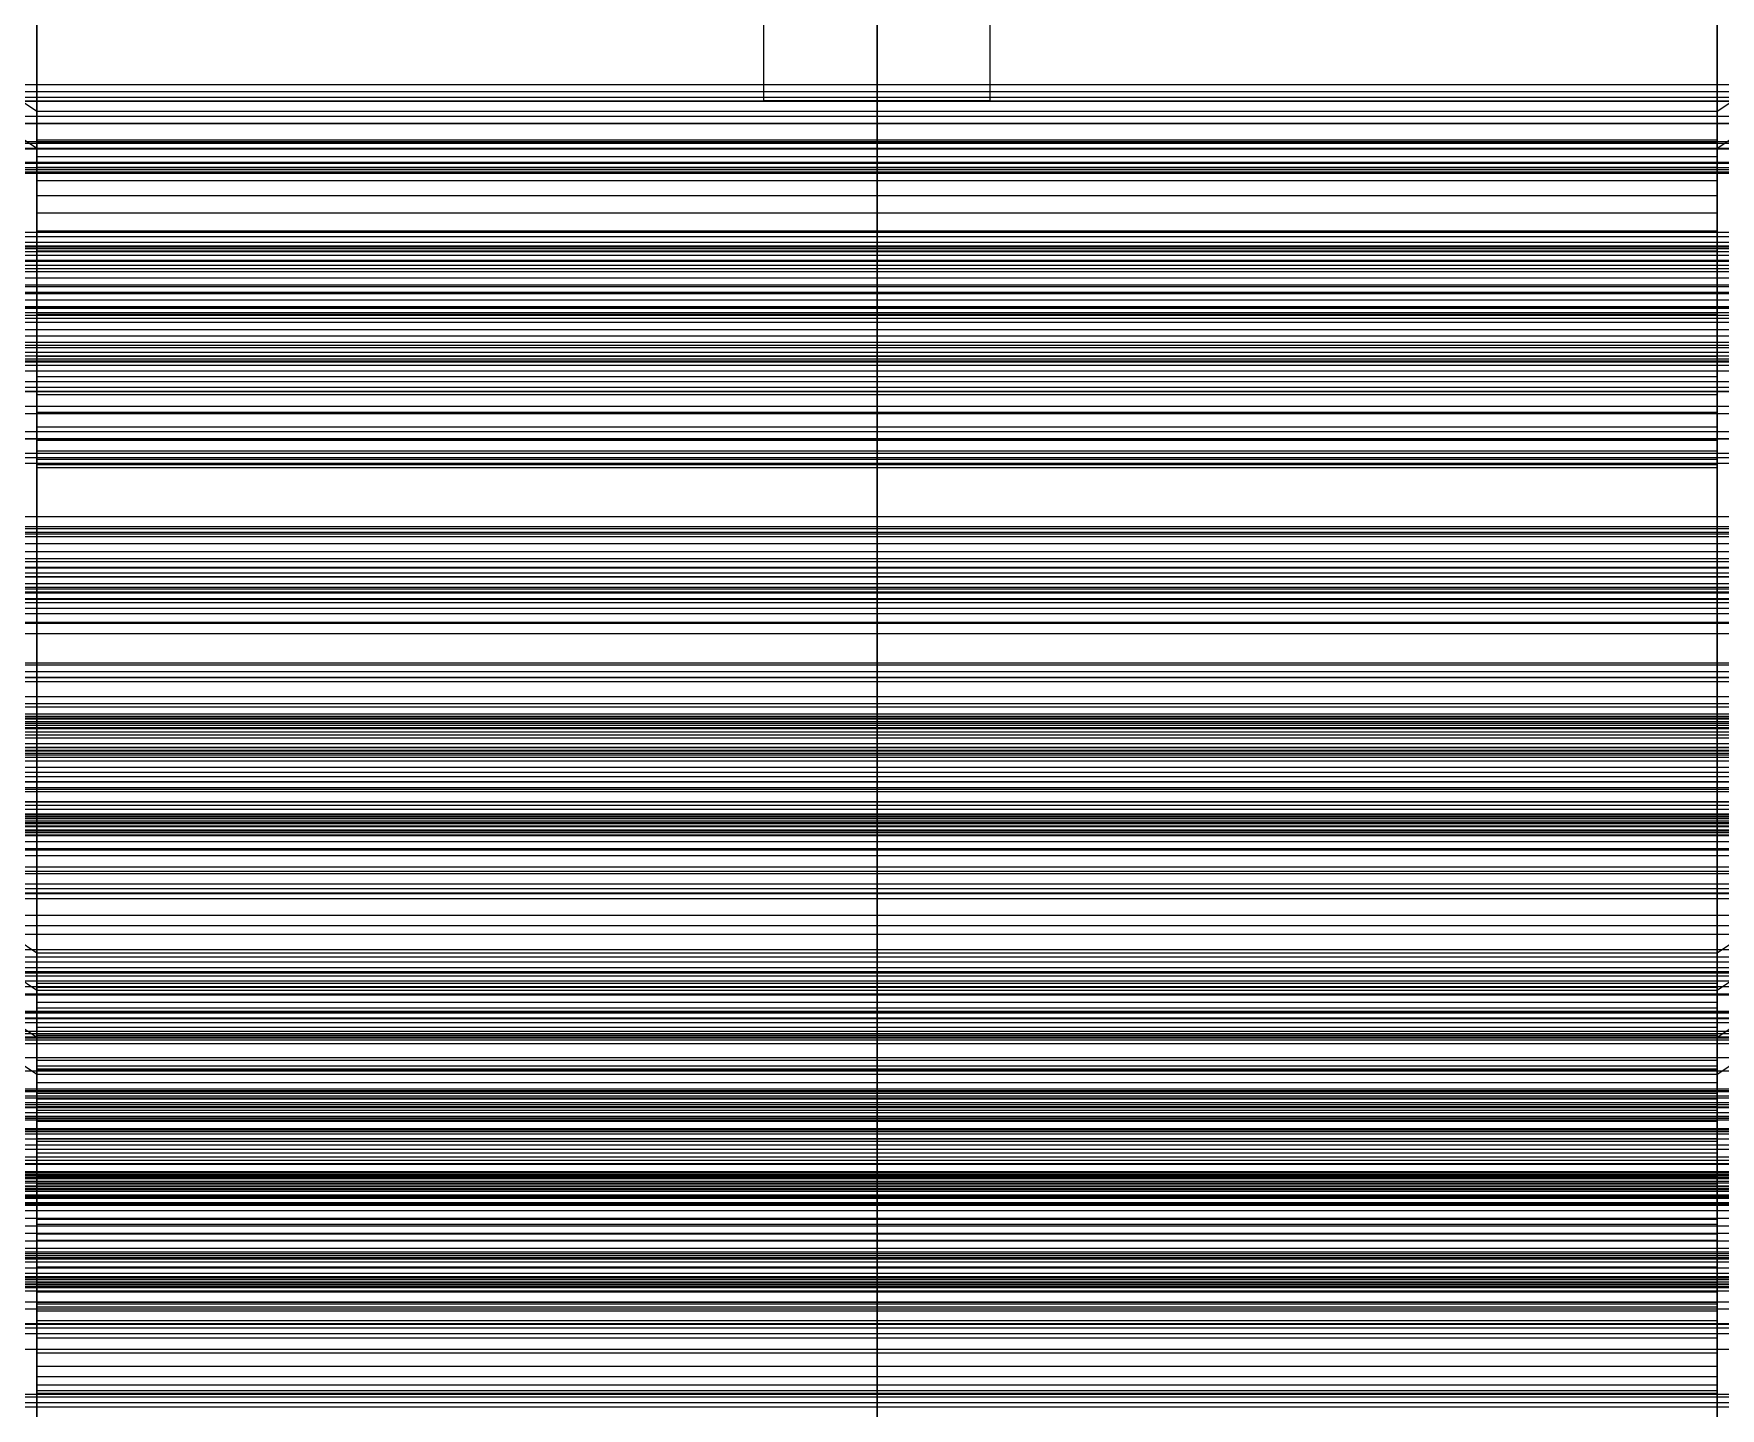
# Model space of a CAD drawing. Header units: millimetres. Extents: x -1970 to 59977, y -50268 to 6837.
# Drawn here: x -130.5 to 130.5, y -32902.4 to -32689.6 of the extents above; entities that cross this region are included whole.
import ezdxf

# ---------------------------------------------------------------- set-up
doc = ezdxf.new("R2010")
doc.units = ezdxf.units.MM
for name, color, linetype, lineweight in [('frontal_C01', 7, 'Continuous', 0), ('frontal_C01-mix', 7, 'Continuous', 0), ('frontal_C02', 7, 'Continuous', 0), ('frontal_C03', 7, 'Continuous', 0), ('frontal_C03-dry', 7, 'Continuous', 0), ('frontal_tolva', 7, 'Continuous', 0)]:
    doc.layers.add(name, color=color, linetype=linetype, lineweight=lineweight)

msp = doc.modelspace()

# ---------------------------------------------------------------- linework, layer by layer
at = {"layer": 'frontal_C01'}
for p, q in [((-130, -32701.667), (-130, -32558.316)), ((0, -32701.667), (0, -32558.316)), ((130, -32701.667), (130, -32558.316)), ((-130, -32564.003), (-130, -32707.354)), ((0, -32564.003), (0, -32707.354)), ((130, -32564.003), (130, -32707.354)), ((-130, -32701.667), (-228.298, -32636.423)), ((228.298, -32636.423), (130, -32701.667)), ((-228.298, -32642.111), (-130, -32707.354)), ((130, -32707.354), (228.298, -32642.111)), ((-130, -32845.018), (-130, -32701.667)), ((0, -32701.667), (-130, -32701.667)), ((0, -32845.018), (0, -32701.667)), ((130, -32701.667), (0, -32701.667)), ((130, -32845.018), (130, -32701.667)), ((-130, -32707.354), (-130, -32706.069)), ((-130, -32706.069), (-130, -32706.512)), ((-130, -32706.069), (130, -32706.069)), ((-130, -32706.512), (-130, -32708.651)), ((-130, -32706.512), (130, -32706.512)), ((-130, -32707.354), (-130, -32850.705)), ((-130, -32707.354), (0, -32707.354)), ((-130, -32710.279), (-130, -32707.354)), ((-130, -32707.354), (130, -32707.354)), ((0, -32707.354), (0, -32850.705)), ((0, -32707.354), (130, -32707.354)), ((130, -32706.512), (130, -32706.069)), ((130, -32706.069), (130, -32707.354)), ((130, -32708.651), (130, -32706.512)), ((130, -32707.354), (130, -32850.705)), ((130, -32707.354), (130, -32710.279)), ((-130, -32708.651), (-130, -32712.343)), ((-130, -32708.651), (130, -32708.651)), ((-130, -32714.644), (-130, -32710.279)), ((-130, -32710.279), (130, -32710.279)), ((130, -32712.343), (130, -32708.651)), ((130, -32710.279), (130, -32714.644)), ((-130, -32712.343), (-130, -32717.334)), ((-130, -32712.343), (130, -32712.343)), ((130, -32717.334), (130, -32712.343)), ((-130, -32720.152), (-130, -32714.644)), ((-130, -32714.644), (130, -32714.644)), ((130, -32714.644), (130, -32720.152)), ((-130, -32717.334), (-130, -32723.285)), ((-130, -32717.334), (130, -32717.334)), ((130, -32723.285), (130, -32717.334)), ((-130, -32726.428), (-130, -32720.152)), ((-130, -32720.152), (130, -32720.152)), ((130, -32720.152), (130, -32726.428)), ((-148, -32722.436), (148, -32722.436)), ((-148, -32722.592), (148, -32722.592)), ((-148, -32722.891), (148, -32722.891)), ((-148, -32723.351), (148, -32723.351)), ((-148, -32723.927), (148, -32723.927)), ((-130, -32723.285), (-130, -32729.79)), ((130, -32723.285), (-130, -32723.285)), ((130, -32729.79), (130, -32723.285)), ((-148, -32724.658), (148, -32724.658)), ((-148, -32725.474), (148, -32725.474)), ((-148, -32726.427), (148, -32726.427)), ((-130, -32733.044), (-130, -32726.428)), ((-130, -32726.428), (130, -32726.428)), ((130, -32726.428), (130, -32733.044)), ((-148, -32727.426), (148, -32727.426)), ((148, -32728.535), (-148, -32728.535)), ((-148, -32729.649), (148, -32729.649)), ((-148, -32730.84), (148, -32730.84)), ((-148, -32731.994), (148, -32731.994)), ((-130, -32729.79), (-130, -32736.406)), ((-130, -32729.79), (130, -32729.79)), ((130, -32736.406), (130, -32729.79)), ((-148, -32733.185), (148, -32733.185)), ((-148, -32734.299), (148, -32734.299)), ((-130, -32739.549), (-130, -32733.044)), ((-130, -32733.044), (130, -32733.044)), ((130, -32733.044), (130, -32739.549)), ((-148, -32735.408), (148, -32735.408)), ((-148, -32736.407), (148, -32736.407)), ((-130, -32736.406), (-130, -32742.682)), ((-130, -32736.406), (130, -32736.406)), ((130, -32742.682), (130, -32736.406)), ((-148, -32737.36), (148, -32737.36)), ((-148, -32738.176), (148, -32738.176)), ((-148, -32738.907), (148, -32738.907)), ((-148, -32739.484), (148, -32739.484)), ((-130, -32745.5), (-130, -32739.549)), ((-130, -32739.549), (130, -32739.549)), ((130, -32739.549), (130, -32745.5)), ((-148, -32739.943), (148, -32739.943)), ((-148, -32740.242), (148, -32740.242)), ((-148, -32740.399), (148, -32740.399)), ((-130, -32742.682), (-130, -32748.19)), ((-130, -32742.682), (130, -32742.682)), ((130, -32748.19), (130, -32742.682)), ((-130, -32750.491), (-130, -32745.5)), ((-130, -32745.5), (130, -32745.5)), ((130, -32745.5), (130, -32750.491)), ((-130, -32748.19), (-130, -32752.555)), ((-130, -32748.19), (130, -32748.19)), ((130, -32752.555), (130, -32748.19)), ((-130, -32754.183), (-130, -32750.491)), ((-130, -32750.491), (130, -32750.491)), ((-130, -32752.555), (-130, -32755.48)), ((-130, -32752.555), (130, -32752.555)), ((130, -32750.491), (130, -32754.183)), ((130, -32755.48), (130, -32752.555)), ((-130, -32756.322), (-130, -32754.183)), ((-130, -32754.183), (130, -32754.183)), ((-130, -32755.48), (-130, -32756.765)), ((-130, -32755.48), (130, -32755.48)), ((130, -32754.183), (130, -32756.322)), ((130, -32756.765), (130, -32755.48)), ((-130, -32756.765), (-130, -32756.322)), ((-130, -32756.322), (130, -32756.322)), ((-130, -32756.765), (130, -32756.765)), ((130, -32756.322), (130, -32756.765)), ((-130, -32845.018), (-228.298, -32779.774)), ((228.298, -32779.774), (130, -32845.018)), ((-228.298, -32785.462), (-130, -32850.705)), ((130, -32850.705), (228.298, -32785.462)), ((-425, -32789.221), (425, -32789.221)), ((425, -32800.589), (-425, -32800.589)), ((425, -32805.486), (-425, -32805.486)), ((-425, -32816.854), (425, -32816.854)), ((-130, -32988.369), (-130, -32845.018)), ((0, -32845.018), (-130, -32845.018)), ((0, -32988.369), (0, -32845.018)), ((130, -32845.018), (0, -32845.018)), ((130, -32988.369), (130, -32845.018)), ((-130, -32850.705), (-130, -32849.42)), ((-130, -32849.42), (-130, -32849.863)), ((-130, -32849.42), (130, -32849.42)), ((130, -32849.863), (130, -32849.42)), ((130, -32849.42), (130, -32850.705)), ((-130, -32849.863), (-130, -32852.003)), ((-130, -32849.863), (130, -32849.863)), ((-130, -32850.705), (-130, -32994.056)), ((-130, -32850.705), (0, -32850.705)), ((-130, -32853.63), (-130, -32850.705)), ((-130, -32850.705), (130, -32850.705)), ((-130, -32852.003), (-130, -32855.694)), ((-130, -32852.003), (130, -32852.003)), ((0, -32850.705), (0, -32994.056)), ((0, -32850.705), (130, -32850.705)), ((130, -32852.003), (130, -32849.863)), ((130, -32850.705), (130, -32994.056)), ((130, -32850.705), (130, -32853.63)), ((130, -32855.694), (130, -32852.003)), ((-130, -32857.995), (-130, -32853.63)), ((-130, -32853.63), (130, -32853.63)), ((130, -32853.63), (130, -32857.995)), ((-130, -32855.694), (-130, -32860.685)), ((-130, -32855.694), (130, -32855.694)), ((130, -32860.685), (130, -32855.694)), ((-130, -32863.504), (-130, -32857.995)), ((-130, -32857.995), (130, -32857.995)), ((130, -32857.995), (130, -32863.504)), ((-130, -32860.685), (-130, -32866.636)), ((-130, -32860.685), (130, -32860.685)), ((130, -32866.636), (130, -32860.685)), ((-130, -32869.78), (-130, -32863.504)), ((-130, -32863.504), (130, -32863.504)), ((130, -32863.504), (130, -32869.78)), ((-148, -32865.787), (148, -32865.787)), ((-148, -32865.943), (148, -32865.943)), ((-148, -32866.242), (148, -32866.242)), ((-148, -32866.702), (148, -32866.702)), ((-148, -32867.278), (148, -32867.278)), ((-130, -32866.636), (-130, -32873.141)), ((130, -32866.636), (-130, -32866.636)), ((130, -32873.141), (130, -32866.636)), ((-148, -32868.01), (148, -32868.01)), ((-148, -32868.825), (148, -32868.825)), ((-148, -32869.778), (148, -32869.778)), ((-130, -32876.396), (-130, -32869.78)), ((-130, -32869.78), (130, -32869.78)), ((130, -32869.78), (130, -32876.396)), ((-148, -32870.777), (148, -32870.777)), ((148, -32871.887), (-148, -32871.887)), ((-148, -32873.001), (148, -32873.001)), ((-148, -32874.192), (148, -32874.192)), ((-148, -32875.345), (148, -32875.345)), ((-130, -32873.141), (-130, -32879.757)), ((-130, -32873.141), (130, -32873.141)), ((130, -32879.757), (130, -32873.141)), ((-148, -32876.536), (148, -32876.536)), ((-148, -32877.65), (148, -32877.65)), ((-130, -32882.901), (-130, -32876.396)), ((-130, -32876.396), (130, -32876.396)), ((130, -32876.396), (130, -32882.901)), ((-148, -32878.76), (148, -32878.76)), ((-148, -32879.758), (148, -32879.758)), ((-148, -32880.711), (148, -32880.711)), ((-130, -32879.757), (-130, -32886.033)), ((-130, -32879.757), (130, -32879.757)), ((130, -32886.033), (130, -32879.757)), ((-148, -32881.527), (148, -32881.527)), ((-148, -32882.258), (148, -32882.258)), ((-148, -32882.835), (148, -32882.835)), ((-148, -32883.294), (148, -32883.294)), ((-130, -32888.851), (-130, -32882.901)), ((-130, -32882.901), (130, -32882.901)), ((130, -32882.901), (130, -32888.851)), ((-148, -32883.593), (148, -32883.593)), ((-148, -32883.75), (148, -32883.75)), ((-130, -32886.033), (-130, -32891.541)), ((-130, -32886.033), (130, -32886.033)), ((130, -32891.541), (130, -32886.033)), ((-130, -32893.842), (-130, -32888.851)), ((-130, -32888.851), (130, -32888.851)), ((130, -32888.851), (130, -32893.842)), ((-130, -32891.541), (-130, -32895.906)), ((-130, -32891.541), (130, -32891.541)), ((130, -32895.906), (130, -32891.541)), ((-130, -32897.534), (-130, -32893.842)), ((-130, -32893.842), (130, -32893.842)), ((-130, -32895.906), (-130, -32898.831)), ((-130, -32895.906), (130, -32895.906)), ((130, -32893.842), (130, -32897.534)), ((130, -32898.831), (130, -32895.906)), ((-130, -32899.673), (-130, -32897.534)), ((-130, -32897.534), (130, -32897.534)), ((-130, -32898.831), (-130, -32900.116)), ((-130, -32898.831), (130, -32898.831)), ((130, -32897.534), (130, -32899.673)), ((130, -32900.116), (130, -32898.831)), ((-130, -32900.116), (-130, -32899.673)), ((-130, -32899.673), (130, -32899.673)), ((-130, -32900.116), (130, -32900.116)), ((130, -32899.673), (130, -32900.116))]:
    msp.add_line(p, q, dxfattribs=at)
at = {"layer": 'frontal_C01-mix'}
msp.add_line((-150, -32744.944), (150, -32744.944), dxfattribs=at)
at = {"layer": 'frontal_C02'}
for p, q in [((-130, -32831.954), (-130, -32626.968)), ((0, -32831.954), (0, -32626.968)), ((130, -32831.954), (130, -32626.968)), ((-130, -32632.709), (-130, -32837.695)), ((0, -32632.709), (0, -32837.695)), ((130, -32632.709), (130, -32837.695)), ((300, -32709.571), (-300, -32709.571)), ((300, -32720.417), (-300, -32720.417)), ((-300, -32752.331), (300, -32752.331)), ((300, -32764.429), (-300, -32764.429)), ((342.5, -32767.115), (-342.5, -32767.115)), ((-130, -32831.954), (-228.298, -32766.096)), ((228.298, -32766.096), (130, -32831.954)), ((342.5, -32768.598), (-342.5, -32768.598)), ((342.5, -32771.389), (-342.5, -32771.389)), ((-228.298, -32771.837), (-130, -32837.695)), ((130, -32837.695), (228.298, -32771.837)), ((342.5, -32775.615), (-342.5, -32775.615)), ((342.5, -32780.772), (-342.5, -32780.772)), ((342.5, -32787.096), (-342.5, -32787.096)), ((-342.5, -32793.833), (342.5, -32793.833)), ((300, -32798.677), (-300, -32798.677)), ((342.5, -32801.293), (-342.5, -32801.293)), ((342.5, -32808.586), (-342.5, -32808.586)), ((300, -32811.201), (-300, -32811.201)), ((342.5, -32816.045), (-342.5, -32816.045)), ((342.5, -32822.783), (-342.5, -32822.783)), ((342.5, -32829.107), (-342.5, -32829.107)), ((-130, -32962.739), (-130, -32831.954)), ((0, -32831.954), (-130, -32831.954)), ((0, -32962.739), (0, -32831.954)), ((130, -32831.954), (0, -32831.954)), ((130, -32962.739), (130, -32831.954)), ((342.5, -32834.264), (-342.5, -32834.264)), ((342.5, -32838.489), (-342.5, -32838.489)), ((-130, -32837.695), (-130, -32836.602)), ((-130, -32836.602), (-130, -32837.238)), ((-130, -32836.602), (130, -32836.602)), ((-130, -32837.238), (-130, -32839.561)), ((-130, -32837.238), (130, -32837.238)), ((-130, -32837.695), (-130, -32968.48)), ((-130, -32837.695), (0, -32837.695)), ((-130, -32840.444), (-130, -32837.695)), ((-130, -32837.695), (130, -32837.695)), ((0, -32837.695), (0, -32968.48)), ((0, -32837.695), (130, -32837.695)), ((130, -32837.238), (130, -32836.602)), ((130, -32836.602), (130, -32837.695)), ((130, -32839.561), (130, -32837.238)), ((130, -32837.695), (130, -32968.48)), ((130, -32837.695), (130, -32840.444)), ((342.5, -32841.28), (-342.5, -32841.28)), ((-130, -32839.561), (-130, -32843.412)), ((-130, -32839.561), (130, -32839.561)), ((-130, -32844.661), (-130, -32840.444)), ((-130, -32840.444), (130, -32840.444)), ((130, -32843.412), (130, -32839.561)), ((130, -32840.444), (130, -32844.661)), ((342.5, -32842.764), (-342.5, -32842.764)), ((-130, -32843.412), (-130, -32848.529)), ((-130, -32843.412), (130, -32843.412)), ((130, -32848.529), (130, -32843.412)), ((300, -32845.45), (-300, -32845.45)), ((-130, -32850.059), (-130, -32844.661)), ((-130, -32844.661), (130, -32844.661)), ((130, -32844.661), (130, -32850.059)), ((-130, -32848.529), (-130, -32854.563)), ((-130, -32848.529), (130, -32848.529)), ((130, -32854.563), (130, -32848.529)), ((-130, -32856.27), (-130, -32850.059)), ((-130, -32850.059), (130, -32850.059)), ((130, -32850.059), (130, -32856.27)), ((-148, -32852.992), (148, -32852.992)), ((-148, -32853.217), (148, -32853.217)), ((-148, -32853.379), (148, -32853.379)), ((-148, -32854.04), (148, -32854.04)), ((-148, -32854.353), (148, -32854.353)), ((-130, -32854.563), (-130, -32861.103)), ((130, -32854.563), (-130, -32854.563)), ((130, -32861.103), (130, -32854.563)), ((-148, -32855.405), (148, -32855.405)), ((-148, -32855.847), (148, -32855.847)), ((-148, -32857.218), (148, -32857.218)), ((-130, -32862.87), (-130, -32856.27)), ((-130, -32856.27), (130, -32856.27)), ((130, -32856.27), (130, -32862.87)), ((300, -32857.547), (-300, -32857.547)), ((-148, -32857.76), (148, -32857.76)), ((148, -32859.356), (-148, -32859.356)), ((-148, -32859.961), (148, -32859.961)), ((-148, -32861.673), (148, -32861.673)), ((-148, -32862.299), (148, -32862.299)), ((-130, -32861.103), (-130, -32867.703)), ((-130, -32861.103), (130, -32861.103)), ((130, -32867.703), (130, -32861.103)), ((-148, -32864.012), (148, -32864.012)), ((-148, -32864.617), (148, -32864.617)), ((-130, -32869.41), (-130, -32862.87)), ((-130, -32862.87), (130, -32862.87)), ((130, -32862.87), (130, -32869.41)), ((-148, -32866.212), (148, -32866.212)), ((-148, -32866.755), (148, -32866.755)), ((-130, -32867.703), (-130, -32873.913)), ((-130, -32867.703), (130, -32867.703)), ((130, -32873.913), (130, -32867.703)), ((-148, -32868.125), (148, -32868.125)), ((-148, -32868.568), (148, -32868.568)), ((-148, -32869.619), (148, -32869.619)), ((-148, -32869.932), (148, -32869.932)), ((-130, -32875.444), (-130, -32869.41)), ((-130, -32869.41), (130, -32869.41)), ((130, -32869.41), (130, -32875.444)), ((-148, -32870.593), (148, -32870.593)), ((-148, -32870.755), (148, -32870.755)), ((-148, -32870.981), (148, -32870.981)), ((-130, -32873.913), (-130, -32879.311)), ((-130, -32873.913), (130, -32873.913)), ((-130, -32880.561), (-130, -32875.444)), ((-130, -32875.444), (130, -32875.444)), ((130, -32879.311), (130, -32873.913)), ((130, -32875.444), (130, -32880.561)), ((-130, -32879.311), (-130, -32883.528)), ((-130, -32879.311), (130, -32879.311)), ((-130, -32884.412), (-130, -32880.561)), ((-130, -32880.561), (130, -32880.561)), ((130, -32883.528), (130, -32879.311)), ((130, -32880.561), (130, -32884.412)), ((-130, -32883.528), (-130, -32886.277)), ((-130, -32883.528), (130, -32883.528)), ((-130, -32886.735), (-130, -32884.412)), ((-130, -32884.412), (130, -32884.412)), ((130, -32886.277), (130, -32883.528)), ((130, -32884.412), (130, -32886.735)), ((-130, -32886.277), (-130, -32887.371)), ((-130, -32886.277), (130, -32886.277)), ((-130, -32887.371), (-130, -32886.735)), ((-130, -32886.735), (130, -32886.735)), ((-130, -32887.371), (130, -32887.371)), ((130, -32887.371), (130, -32886.277)), ((130, -32886.735), (130, -32887.371)), ((300, -32889.462), (-300, -32889.462)), ((300, -32900.308), (-300, -32900.308))]:
    msp.add_line(p, q, dxfattribs=at)
at = {"layer": 'frontal_C03'}
for p, q in [((1250, -32698.601), (-1250, -32698.601)), ((1250, -32699.482), (-1250, -32699.482)), ((1250, -32700.136), (-1250, -32700.136)), ((1250, -32702.443), (-1250, -32702.443)), ((-1250, -32703.501), (1250, -32703.501)), ((1250, -32706.353), (-1250, -32706.353)), ((1250, -32707.41), (-1250, -32707.41)), ((1250, -32709.717), (-1250, -32709.717)), ((1250, -32710.371), (-1250, -32710.371)), ((1250, -32711.252), (-1250, -32711.252)), ((1250, -32721.059), (-1250, -32721.059)), ((1250, -32721.94), (-1250, -32721.94)), ((1250, -32722.593), (-1250, -32722.593)), ((1250, -32724.901), (-1250, -32724.901)), ((-1250, -32725.958), (1250, -32725.958)), ((1250, -32728.81), (-1250, -32728.81)), ((1250, -32729.868), (-1250, -32729.868)), ((1250, -32732.175), (-1250, -32732.175)), ((1250, -32732.828), (-1250, -32732.828)), ((1250, -32733.71), (-1250, -32733.71)), ((1250, -32743.516), (-1250, -32743.516)), ((1250, -32744.398), (-1250, -32744.398)), ((1250, -32745.051), (-1250, -32745.051)), ((1250, -32747.358), (-1250, -32747.358)), ((-1250, -32748.416), (1250, -32748.416)), ((1250, -32751.268), (-1250, -32751.268)), ((1250, -32752.325), (-1250, -32752.325)), ((1250, -32754.633), (-1250, -32754.633)), ((1250, -32755.286), (-1250, -32755.286)), ((1250, -32756.167), (-1250, -32756.167)), ((1250, -32765.974), (-1250, -32765.974)), ((1250, -32766.855), (-1250, -32766.855)), ((1250, -32767.509), (-1250, -32767.509)), ((1250, -32769.816), (-1250, -32769.816)), ((-1250, -32770.873), (1250, -32770.873)), ((-1250, -32772.308), (1250, -32772.308)), ((-1250, -32773.105), (1250, -32773.105)), ((-1250, -32773.69), (1250, -32773.69)), ((1250, -32773.726), (-1250, -32773.726)), ((1250, -32774.783), (-1250, -32774.783)), ((-1250, -32776.028), (1250, -32776.028)), ((1250, -32777.09), (-1250, -32777.09)), ((-1250, -32777.157), (1250, -32777.157)), ((1250, -32777.744), (-1250, -32777.744)), ((1250, -32778.625), (-1250, -32778.625)), ((-1250, -32780.876), (1250, -32780.876)), ((-1250, -32782.473), (1250, -32782.473)), ((-1250, -32787.32), (1250, -32787.32)), ((1250, -32788.431), (-1250, -32788.431)), ((-1250, -32789.276), (1250, -32789.276)), ((1250, -32789.313), (-1250, -32789.313)), ((1250, -32789.966), (-1250, -32789.966)), ((1250, -32792.274), (-1250, -32792.274)), ((-1250, -32793.331), (1250, -32793.331)), ((-1268, -32795.293), (1268, -32795.293)), ((-1268, -32795.518), (1268, -32795.518)), ((-1268, -32795.682), (1268, -32795.682)), ((-1268, -32796.34), (1268, -32796.34)), ((-1268, -32796.657), (1268, -32796.657)), ((-1250, -32794.92), (1250, -32794.92)), ((1250, -32796.183), (-1250, -32796.183)), ((1250, -32797.101), (-1250, -32797.101)), ((1250, -32797.24), (-1250, -32797.24)), ((-1268, -32797.703), (1268, -32797.703)), ((-1268, -32798.152), (1268, -32798.152)), ((-1268, -32799.516), (1268, -32799.516)), ((1250, -32799.548), (-1250, -32799.548)), ((-1268, -32800.066), (1268, -32800.066)), ((-1268, -32801.653), (1268, -32801.653)), ((1268, -32802.267), (-1268, -32802.267)), ((1250, -32800.201), (-1250, -32800.201)), ((1250, -32801.083), (-1250, -32801.083)), ((-1268, -32803.97), (1268, -32803.97)), ((-1268, -32804.605), (1268, -32804.605)), ((-1250, -32803.159), (1250, -32803.159)), ((-1268, -32806.309), (1268, -32806.309)), ((-1268, -32806.922), (1268, -32806.922)), ((-1250, -32805.417), (1250, -32805.417)), ((-1268, -32808.51), (1268, -32808.51)), ((-1268, -32809.06), (1268, -32809.06)), ((-1268, -32810.423), (1268, -32810.423)), ((-1268, -32810.872), (1268, -32810.872)), ((-1268, -32811.918), (1268, -32811.918)), ((-1268, -32812.236), (1268, -32812.236)), ((-1268, -32812.894), (1268, -32812.894)), ((1250, -32810.889), (-1250, -32810.889)), ((-1250, -32811.474), (1250, -32811.474)), ((1250, -32811.77), (-1250, -32811.77)), ((1250, -32812.424), (-1250, -32812.424)), ((-1268, -32813.058), (1268, -32813.058)), ((-1268, -32813.282), (1268, -32813.282)), ((-1250, -32813.655), (1250, -32813.655)), ((1250, -32814.731), (-1250, -32814.731)), ((-1250, -32815.789), (1250, -32815.789)), ((1250, -32818.641), (-1250, -32818.641)), ((-1250, -32819.3), (1250, -32819.3)), ((1250, -32819.698), (-1250, -32819.698)), ((-1250, -32821.256), (1250, -32821.256)), ((1250, -32822.006), (-1250, -32822.006)), ((1250, -32822.659), (-1250, -32822.659)), ((1250, -32823.54), (-1250, -32823.54)), ((-1250, -32826.103), (1250, -32826.103)), ((-1250, -32827.7), (1250, -32827.7)), ((-1250, -32831.419), (1250, -32831.419)), ((-1250, -32832.548), (1250, -32832.548)), ((1250, -32833.347), (-1250, -32833.347)), ((1250, -32834.228), (-1250, -32834.228)), ((1250, -32834.882), (-1250, -32834.882)), ((-1250, -32834.886), (1250, -32834.886)), ((-1250, -32835.47), (1250, -32835.47)), ((-1250, -32836.268), (1250, -32836.268)), ((1250, -32837.189), (-1250, -32837.189)), ((-1250, -32838.246), (1250, -32838.246)), ((1250, -32841.098), (-1250, -32841.098)), ((1250, -32842.156), (-1250, -32842.156)), ((1250, -32844.463), (-1250, -32844.463)), ((1250, -32845.117), (-1250, -32845.117)), ((1250, -32845.998), (-1250, -32845.998)), ((-1500, -32850.211), (1500, -32850.211)), ((-1500, -32855.102), (1500, -32855.102)), ((1250, -32855.804), (-1250, -32855.804)), ((1250, -32856.686), (-1250, -32856.686)), ((1500, -32859.194), (-1500, -32859.194)), ((1250, -32857.339), (-1250, -32857.339)), ((1250, -32859.647), (-1250, -32859.647)), ((-1250, -32860.704), (1250, -32860.704)), ((1250, -32863.556), (-1250, -32863.556)), ((1250, -32864.613), (-1250, -32864.613)), ((1500, -32866.511), (-1500, -32866.511)), ((1500, -32866.796), (-1500, -32866.796)), ((1250, -32866.921), (-1250, -32866.921)), ((1250, -32867.574), (-1250, -32867.574)), ((1250, -32868.456), (-1250, -32868.456)), ((-1500, -32878.204), (1500, -32878.204)), ((1250, -32878.262), (-1250, -32878.262)), ((1250, -32879.143), (-1250, -32879.143)), ((1250, -32879.797), (-1250, -32879.797)), ((1250, -32882.104), (-1250, -32882.104)), ((-1250, -32883.162), (1250, -32883.162)), ((1500, -32884.317), (-1500, -32884.317)), ((1250, -32886.014), (-1250, -32886.014)), ((1250, -32887.071), (-1250, -32887.071)), ((1250, -32889.378), (-1250, -32889.378)), ((1250, -32890.032), (-1250, -32890.032)), ((1250, -32890.913), (-1250, -32890.913)), ((-1500, -32893.3), (1500, -32893.3)), ((1250, -32900.72), (-1250, -32900.72)), ((1250, -32901.601), (-1250, -32901.601)), ((1250, -32902.254), (-1250, -32902.254))]:
    msp.add_line(p, q, dxfattribs=at)
at = {"layer": 'frontal_C03-dry'}
for p, q in [((-1250, -32697.5), (1250, -32697.5)), ((1250, -32703.5), (-1250, -32703.5)), ((1290, -32706.625), (-1290, -32706.625)), ((1250, -32707.5), (-1250, -32707.5)), ((-1290, -32710.625), (1290, -32710.625)), ((-1250, -32731.875), (1250, -32731.875)), ((1250, -32737.875), (-1250, -32737.875)), ((1290, -32741), (-1290, -32741)), ((1250, -32741.875), (-1250, -32741.875)), ((-1290, -32745), (1290, -32745)), ((-1250, -32766.25), (1250, -32766.25)), ((1250, -32772.25), (-1250, -32772.25)), ((1290, -32775.375), (-1290, -32775.375)), ((1250, -32776.25), (-1250, -32776.25)), ((-1290, -32779.375), (1290, -32779.375)), ((-1250, -32800.625), (1250, -32800.625)), ((1250, -32806.625), (-1250, -32806.625)), ((1290, -32809.75), (-1290, -32809.75)), ((1250, -32810.625), (-1250, -32810.625)), ((-1290, -32813.75), (1290, -32813.75)), ((-1250, -32835), (1250, -32835)), ((1250, -32841), (-1250, -32841)), ((1290, -32844.125), (-1290, -32844.125)), ((1250, -32845), (-1250, -32845)), ((-1290, -32848.125), (1290, -32848.125)), ((-1250, -32869.375), (1250, -32869.375)), ((1250, -32875.375), (-1250, -32875.375)), ((1290, -32878.5), (-1290, -32878.5)), ((1250, -32879.375), (-1250, -32879.375)), ((-1290, -32882.5), (1290, -32882.5))]:
    msp.add_line(p, q, dxfattribs=at)
at = {"layer": 'frontal_tolva'}
for p, q in [((-17.5, -32700), (-17.5, -31730)), ((17.5, -32700), (17.5, -31730)), ((-1821.5, -32700), (1821.5, -32700)), ((-1725, -32700), (1725, -32700)), ((17.5, -32700), (-17.5, -32700)), ((-1821.5, -32711), (1821.5, -32711)), ((-1821.5, -32842), (1821.5, -32842)), ((-1821.5, -32853), (1821.5, -32853))]:
    msp.add_line(p, q, dxfattribs=at)

doc.saveas('drawing.dxf')
